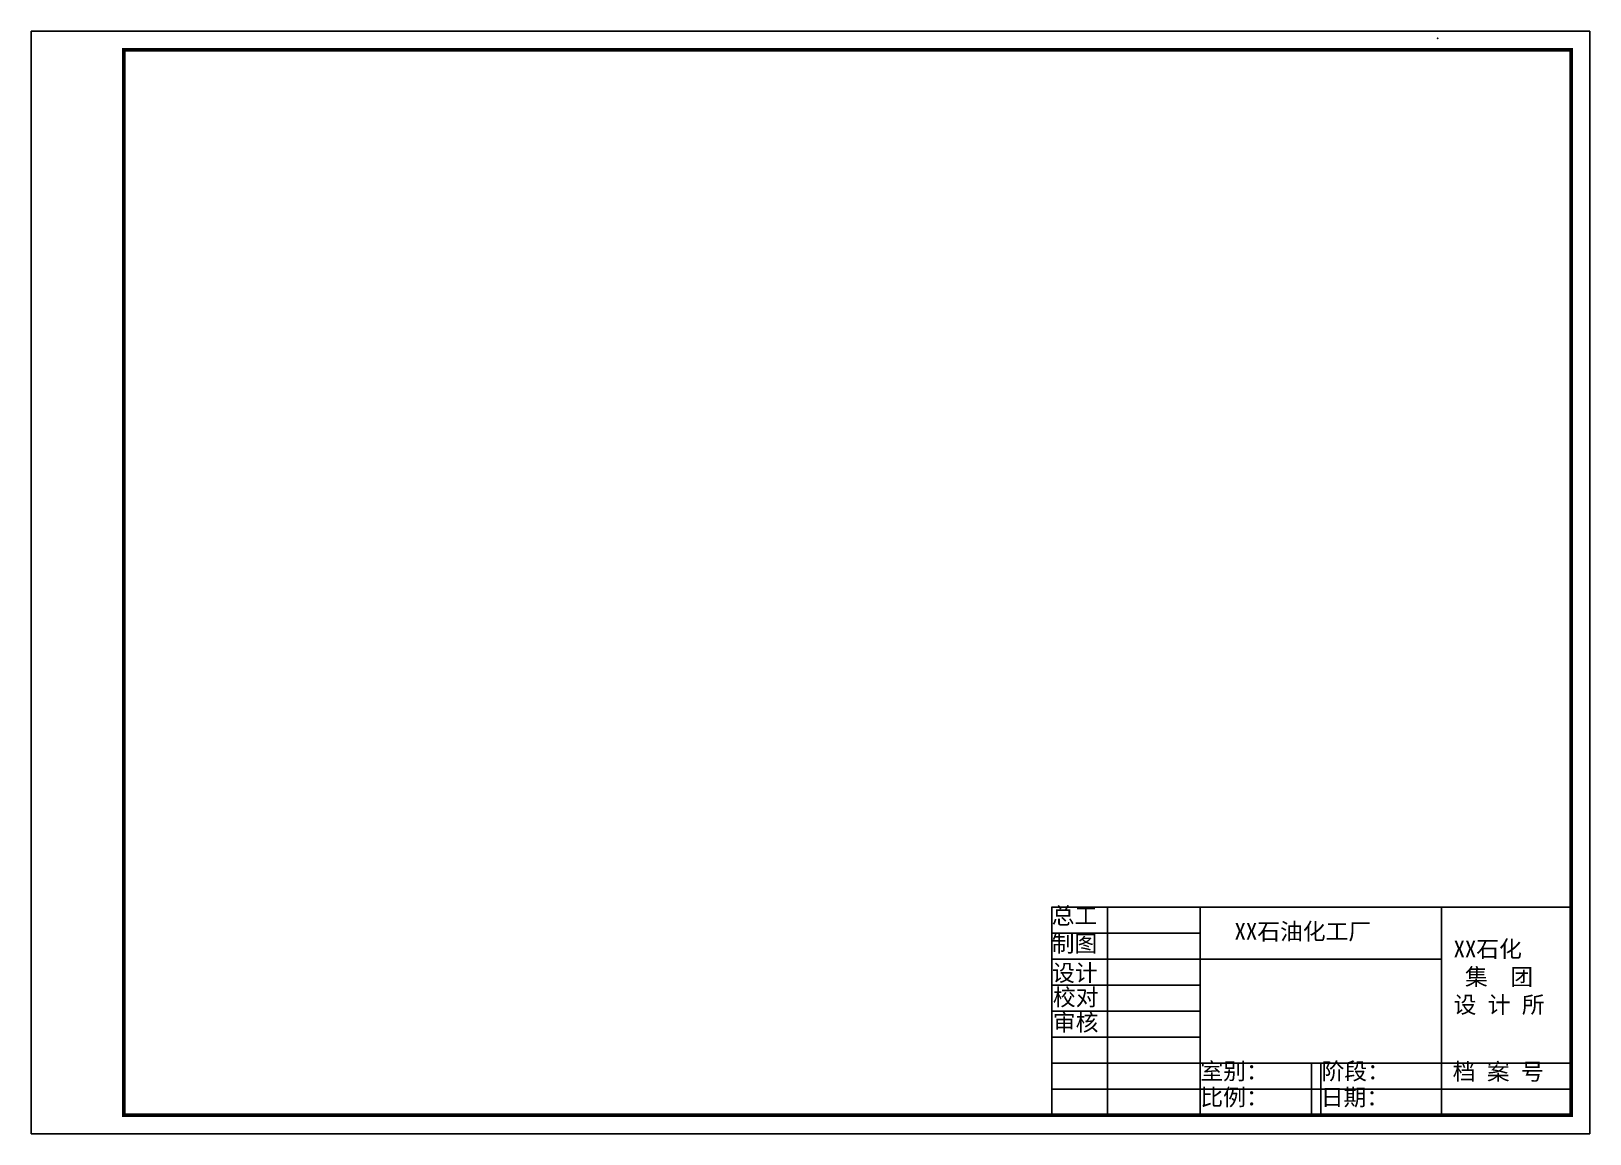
# Model space of a CAD drawing. Extents: x 237 to 657, y -47 to 250.
import ezdxf

# ---------------------------------------------------------------- set-up
doc = ezdxf.new("R2010")
doc.units = 0
doc.header["$LTSCALE"] = 1.414141
doc.layers.get('0').update_dxf_attribs({"linetype": 'CONTINUOUS'})
doc.styles.get("Standard").update_dxf_attribs({"font": 'ISOCP'})

# ---------------------------------------------------------------- blocks, each defined once
blk = doc.blocks.new('标题栏')
for p, q in [((-140, 56), (-100, 56)), ((-140, 56), (-100, 56)), ((-140, 56), (-140, 49)), ((-140, 49), (-100, 49)), ((-140, 42), (-100, 42)), ((-140, 35), (-100, 35)), ((-140, 28), (-100, 28)), ((-140, 21), (-100, 21)), ((-140, 14), (-100, 14)), ((-100, 14), (-67.5, 14)), ((-67.5, 14), (-67.5, 0)), ((-140, 7), (-100, 7)), ((-140, 0), (-140, 7)), ((-100, 7), (0, 7))]:
    blk.add_line(p, q)
at = {"const_width": 0.4}
for points in [[(-140, 56), (-125, 56), (-125, 0), (-100, 0), (-100, 56), (-35, 56), (-35, 0)], [(0, 0), (0, 56), (-140, 56), (-140, 0)], [(-100, 56), (-100, 42), (-35, 42)], [(-100, 0), (-100, 14), (0, 14)]]:
    blk.add_lwpolyline(points, dxfattribs=at)
at = {"char_height": 4.5, "attachment_point": 1}
for s, insert, width in [('\\f仿宋_GB2312|b0|i0|c134|p49;总工制图', (-140, 56), 15), ('{\\fSimSun|b0|i0|c134|p2;XX石油化工厂}', (-90.74, 51.77), 57.4226), ('{\\fSimSun|b0|i0|c134|p2;XX石化\\P 集  团\\P设 计 所}', (-31.71, 47.03), 33.2899), ('\\f仿宋_GB2312|b0|i0|c134|p49;设计', (-139.9, 40.6), 15.1227), ('\\f仿宋_GB2312|b0|i0|c134|p49;校对', (-139.68, 34.04), 14.6844), ('\\f仿宋_GB2312|b0|i0|c134|p49;审核', (-139.68, 27.25), 14.9036), ('\\f仿宋_GB2312|b0|i0|c134|p49;室别：', (-99.94, 14.12), 24.9854), ('\\f仿宋_GB2312|b0|i0|c134|p49;阶段：', (-67.29, 14.12), 23.6704), ('\\f仿宋_GB2312|b0|i0|c134|p49; 档 案 号', (-35, 14), 43.1525), ('\\f仿宋_GB2312|b0|i0|c134|p49;比例：', (-99.94, 7.11), 23.6704), ('\\f仿宋_GB2312|b0|i0|c134|p49;日期：', (-67.5, 7.11), 26.3004)]:
    blk.add_mtext(s, dxfattribs=dict(at, insert=insert, width=width))

msp = doc.modelspace()

# ---------------------------------------------------------------- linework, layer by layer
for p, q in [((657.38, 250.33), (237.38, 250.33)), ((237.38, 250.33), (237.38, -46.67)), ((657.38, -46.67), (657.38, 250.33)), ((652.38, 245.33), (262.38, 245.33)), ((262.38, 245.33), (262.38, -41.67)), ((652.38, -41.67), (652.38, 245.33)), ((652.38, 14.33), (512.38, 14.33)), ((512.38, 14.33), (512.38, -41.67)), ((512.38, 14.33), (527.38, 14.33)), ((512.38, 14.33), (527.38, 14.33)), ((512.38, 14.33), (512.38, 7.33)), ((512.38, 14.33), (552.38, 14.33)), ((527.38, 14.33), (527.38, -41.67)), ((552.38, -41.67), (552.38, 14.33)), ((552.38, 14.33), (617.38, 14.33)), ((617.38, 14.33), (617.38, -41.67)), ((652.38, -41.67), (652.38, 14.33)), ((512.38, 7.33), (552.38, 7.33)), ((512.38, 7.33), (512.38, 0.33)), ((512.38, 0.33), (617.38, 0.33)), ((512.38, 0.33), (512.38, -6.67)), ((512.38, 0.33), (552.38, 0.33)), ((512.38, 0.33), (552.38, 0.33)), ((512.38, -6.67), (552.38, -6.67)), ((512.38, -6.67), (552.38, -6.67)), ((512.38, -6.67), (552.38, -6.67)), ((552.38, -6.67), (552.38, -13.67)), ((552.38, -13.67), (512.38, -13.67)), ((512.38, -13.67), (512.38, -20.67)), ((512.38, -13.67), (552.38, -13.67)), ((512.38, -13.67), (552.38, -13.67)), ((512.38, -20.67), (552.38, -20.67)), ((512.38, -20.67), (552.38, -20.67)), ((512.38, -27.67), (552.38, -27.67)), ((512.38, -27.67), (652.38, -27.67)), ((582.38, -27.67), (582.38, -41.67)), ((512.38, -34.67), (552.38, -34.67)), ((552.38, -34.67), (652.38, -34.67)), ((262.38, -41.67), (652.38, -41.67)), ((527.38, -41.67), (552.38, -41.67)), ((237.38, -46.67), (657.38, -46.67))]:
    msp.add_line(p, q)
at = {"ltscale": 0.25, "const_width": 1}
msp.add_lwpolyline([(652.38, -41.67), (652.38, 245.33), (262.38, 245.33), (262.38, -41.67)], close=True, dxfattribs=at)
msp.add_lwpolyline([(262.38, -41.67), (652.38, -41.67), (652.38, 245.33), (262.38, 245.33)], close=True)
at = {"ltscale": 0.1}
msp.add_point((616.4, 248.38), dxfattribs=at)

# ---------------------------------------------------------------- block references
msp.add_blockref('标题栏', (652.38, -41.67))

doc.saveas('drawing.dxf')
